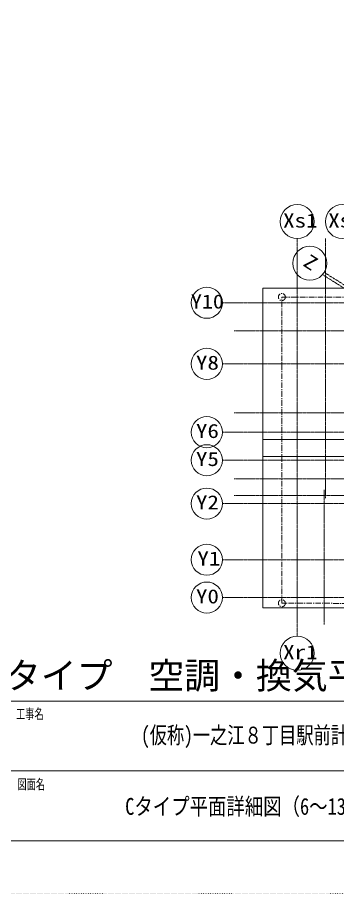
# Model space of a CAD drawing. Units: millimetres at full size, sheet at 1:30. Extents: x -17796 to 21385, y -23279 to 7734.
# Drawn here: x 581 to 2724, y -9685 to -3825 of the extents above; entities that cross this region are included whole.
import ezdxf
from ezdxf.enums import TextEntityAlignment as Align

# ---------------------------------------------------------------- set-up
doc = ezdxf.new("R2010")
doc.units = ezdxf.units.MM
doc.header["$LTSCALE"] = 30
for name, pattern in [('DASHED2', [3, 2, -1]), ('USER1', [0.26, 0.01, -0.25]), ('USER2', [2, 1.25, -0.25, 0.25, -0.25]), ('USER3', [0.48, 0.3, -0.06, 0.06, -0.06])]:
    doc.linetypes.add(name, pattern=pattern)
doc.layers.add('0-0_(S)電灯', color=7, linetype='Continuous', lineweight=18)
doc.layers.add('E-8_緑点線', color=7, linetype='DASHED2', lineweight=9)
doc.styles.add('ＭＳ ゴシック', font='')
doc.styles.get('ＭＳ ゴシック').set_extended_font_data('MS Gothic')

msp = doc.modelspace()

# ---------------------------------------------------------------- linework, layer by layer
at = {"layer": '0-0_(S)電灯', "color": 4, "linetype": 'USER3'}
for p, q in [((2454.33, -5303.97), (2454.33, -7964.07)), ((2642.95, -5303.97), (2642.95, -7041.5)), ((4310.84, -6611.18), (2623.26, -5544.49)), ((4320.87, -6595.32), (2634.94, -5529.67)), ((1953.07, -5732.84), (3205.93, -5732.84)), ((2031.27, -5921.46), (4458.8, -5921.46)), ((1953.07, -6141.98), (4621.4, -6141.98)), ((2031.27, -6468.55), (4543.2, -6468.55)), ((1953.07, -6598.98), (4621.4, -6598.98)), ((1953.07, -6786.66), (4621.4, -6786.66)), ((2031.27, -6911.85), (4543.2, -6911.85)), ((2031.27, -7021.83), (4543.2, -7021.83)), ((2634.5, -6984.29), (2634.5, -7885.87)), ((1953.07, -7076.63), (4621.4, -7076.63)), ((1953.07, -7451.99), (4621.4, -7451.99)), ((1953.07, -7705.36), (4621.4, -7705.36))]:
    msp.add_line(p, q, dxfattribs=at)
at = {"layer": '0-0_(S)電灯', "color": 134}
for p, q in [((-17194.4, -8397.25), (6265.6, -8397.25)), ((505.93, -8865.04), (6265.6, -8865.04))]:
    msp.add_line(p, q, dxfattribs=at)
at = {"layer": '0-0_(S)電灯', "color": 4, "linetype": 'USER1'}
msp.add_lwpolyline([(-17795.56, 7734.32), (6866.76, 7734.32), (6866.76, -9684.73), (-17795.56, -9684.73)], close=True, dxfattribs=at)
at = {"layer": '0-0_(S)電灯', "lineweight": 9}
msp.add_lwpolyline([(-17194.4, 7382.42), (6265.6, 7382.42), (6265.6, -9332.83), (-17194.4, -9332.83)], close=True, dxfattribs=at)
at = {"layer": '0-0_(S)電灯', "color": 4}
for points in [[(2224.74, -5634.44), (2224.74, -6760.52), (3538.5, -6760.52), (3538.5, -5634.44)], [(2224.74, -6647.91), (2224.74, -7773.99), (3538.5, -7773.99), (3538.5, -6647.91)]]:
    msp.add_lwpolyline(points, close=True, dxfattribs=at)
at = {"layer": '0-0_(S)電灯', "linetype": 'USER2'}
msp.add_lwpolyline([(2958.53, -5695.7), (4292.52, -6539.31), (4292.74, -7747.84), (2351.11, -7742.89), (2351.09, -5694.89), (2958.53, -5695.7), (4292.52, -6539.31), (4292.74, -7747.84), (2351.11, -7742.89), (2351.09, -5694.89)], close=True, dxfattribs=at)
at = {"layer": '0-0_(S)電灯', "color": 4}
for centre, radius in [((2454.33, -5190.23), 113.75), ((2756.12, -5190.23), 113.75), ((2538.79, -5468.89), 113.75), ((1848.8, -5732.84), 104.27), ((1848.8, -6141.98), 104.27), ((1848.8, -6598.98), 104.27), ((1848.8, -6786.66), 104.27), ((1848.8, -7076.63), 104.27), ((1848.8, -7451.99), 104.27), ((1848.8, -7705.36), 104.27), ((2454.33, -8077.82), 113.75)]:
    msp.add_circle(centre, radius, dxfattribs=at)
at = {"layer": '0-0_(S)電灯', "linetype": 'USER2'}
for centre in [(2351.09, -5694.89), (2351.11, -7742.89)]:
    msp.add_circle(centre, 23.46, dxfattribs=at)

# ---------------------------------------------------------------- texts
at = {"layer": '0-0_(S)電灯', "color": 4, "style": 'ＭＳ ゴシック'}
for s, width, p in [('Xs1', 1.2, (2359.54, -5258.08)), ('Xs3', 1.2, (2661.33, -5258.08)), ('Y10', 1.15, (1742.38, -5799.8)), ('Y8', 1.2, (1776.18, -6208.95)), ('Y6', 1.2, (1776.18, -6665.95)), ('Y5', 1.2, (1776.18, -6853.63)), ('Y2', 1.2, (1776.18, -7143.59)), ('Y1', 1.2, (1785.49, -7518.95)), ('Y0', 1.2, (1776.18, -7772.32)), ('Xr1', 1.2, (2359.54, -8145.67))]:
    msp.add_text(s, height=94.05, dxfattribs=dict(at, width=width)).set_placement(p, align=Align.BOTTOM_LEFT)
at = {"layer": '0-0_(S)電灯', "color": 4, "style": 'ＭＳ ゴシック', "width": 1.2}
msp.add_text('Z', height=94.05, rotation=327, dxfattribs=at).set_placement((2471.09, -5504.77), align=Align.BOTTOM_LEFT)
at = {"layer": '0-0_(S)電灯', "color": 134, "style": 'ＭＳ ゴシック'}
for s, height, width, p in [('工事名', 67.71, 0.65, (571.56, -8537.86)), ('(仮称)一之江８丁目駅前計画', 112.9, 0.75, (1408.73, -8715.84)), ('図面名', 67.71, 0.65, (580.95, -9008.75)), ('Cタイプ平面詳細図（6～13階）-住宅棟', 112.9, 0.8, (1302.37, -9192.44))]:
    msp.add_text(s, height=height, dxfattribs=dict(at, width=width)).set_placement(p, align=Align.BOTTOM_LEFT)
at = {"layer": 'E-8_緑点線', "color": 5, "style": 'ＭＳ ゴシック'}
msp.add_text('Cタイプ\u3000空調・換気平面詳細図 2020.11.02', height=176, dxfattribs=at).set_placement((377.68, -8367.71), align=Align.BOTTOM_LEFT)

doc.saveas('drawing.dxf')
